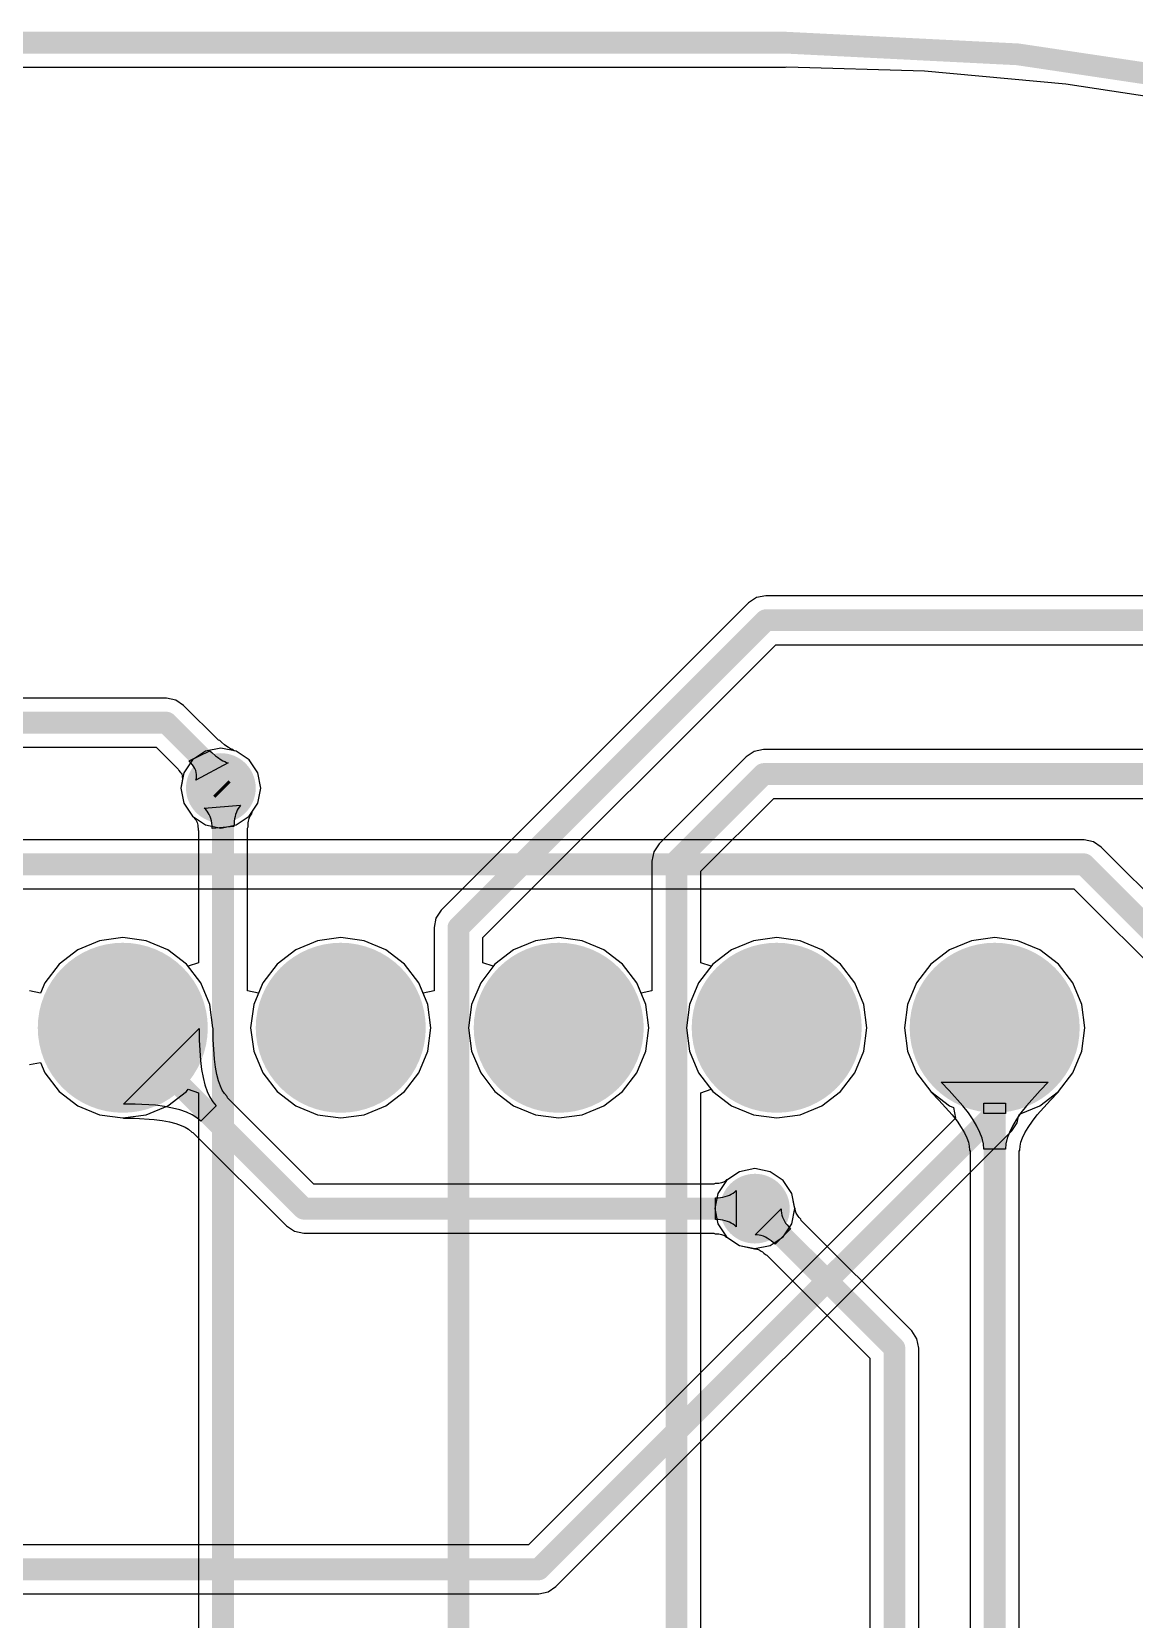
# Model space of a CAD drawing. Header units: millimetres. Extents: x 6.5 to 10.45, y 0.98 to 5.86.
# Drawn here: x 9.008 to 9.514, y 4.204 to 4.932 of the extents above; entities that cross this region are included whole.
import ezdxf

# ---------------------------------------------------------------- set-up
doc = ezdxf.new("R2010")
doc.units = ezdxf.units.MM
doc.header["$MEASUREMENT"] = 0
for name, color, linetype in [('BottomLayer', 5, 'Continuous'), ('BottomSolder', 6, 'Continuous'), ('KeepOutLayer', 6, 'Continuous'), ('MultiLayer', 9, 'Continuous'), ('PadHoleLayer', 156, 'Continuous'), ('TopLayer', 1, 'Continuous'), ('TopSolder', 216, 'Continuous'), ('ViaHoleLayer', 16, 'Continuous')]:
    doc.layers.add(name, color=color, linetype=linetype)

# ---------------------------------------------------------------- blocks, each defined once
blk = doc.blocks.new('STM32_DIP_73')
at = {"layer": 'BottomLayer', "const_width": 0.035}
for points in [[(0.5825, -1.5, 1), (0.6175, -1.5, 1)], [(0.5825, -1.6, 1), (0.6175, -1.6, 1)], [(0.5825, -1.7, 1), (0.6175, -1.7, 1)], [(0.5825, -1.8, 1), (0.6175, -1.8, 1)], [(0.5825, -1.9, 1), (0.6175, -1.9, 1)]]:
    blk.add_lwpolyline(points, format="xyb", close=True, dxfattribs=at)
at = {"layer": 'BottomSolder', "const_width": 0.039}
for points in [[(0.5805, -1.5, 1), (0.6195, -1.5, 1)], [(0.5805, -1.6, 1), (0.6195, -1.6, 1)], [(0.5805, -1.7, 1), (0.6195, -1.7, 1)], [(0.5805, -1.8, 1), (0.6195, -1.8, 1)], [(0.5805, -1.9, 1), (0.6195, -1.9, 1)]]:
    blk.add_lwpolyline(points, format="xyb", close=True, dxfattribs=at)
at = {"layer": 'MultiLayer', "const_width": 0.035}
for points in [[(0.5825, -1.5, 1), (0.6175, -1.5, 1)], [(0.5825, -1.6, 1), (0.6175, -1.6, 1)], [(0.5825, -1.7, 1), (0.6175, -1.7, 1)], [(0.5825, -1.8, 1), (0.6175, -1.8, 1)], [(0.5825, -1.9, 1), (0.6175, -1.9, 1)]]:
    blk.add_lwpolyline(points, format="xyb", close=True, dxfattribs=at)
at = {"layer": 'PadHoleLayer'}
for points, const_width in [([(0.5925, -1.5, 1), (0.6075, -1.5, 1)], 0.015), ([(0.5925, -1.6, 1), (0.6075, -1.6, 1)], 0.015), ([(0.5925, -1.7, 1), (0.6075, -1.7, 1)], 0.015), ([(0.59125, -1.8, 1), (0.60875, -1.8, 1)], 0.0175), ([(0.59125, -1.9, 1), (0.60875, -1.9, 1)], 0.0175)]:
    blk.add_lwpolyline(points, format="xyb", close=True, dxfattribs=dict(at, const_width=const_width))
at = {"layer": 'TopLayer', "const_width": 0.035}
for points in [[(0.5825, -1.5, 1), (0.6175, -1.5, 1)], [(0.5825, -1.6, 1), (0.6175, -1.6, 1)], [(0.5825, -1.7, 1), (0.6175, -1.7, 1)], [(0.5825, -1.8, 1), (0.6175, -1.8, 1)], [(0.5825, -1.9, 1), (0.6175, -1.9, 1)]]:
    blk.add_lwpolyline(points, format="xyb", close=True, dxfattribs=at)
at = {"layer": 'TopSolder', "const_width": 0.039}
for points in [[(0.5805, -1.5, 1), (0.6195, -1.5, 1)], [(0.5805, -1.6, 1), (0.6195, -1.6, 1)], [(0.5805, -1.7, 1), (0.6195, -1.7, 1)], [(0.5805, -1.8, 1), (0.6195, -1.8, 1)], [(0.5805, -1.9, 1), (0.6195, -1.9, 1)]]:
    blk.add_lwpolyline(points, format="xyb", close=True, dxfattribs=at)

msp = doc.modelspace()

# ---------------------------------------------------------------- linework, layer by layer
at = {"layer": 'BottomLayer'}
for p, q in [((7.59305, 4.9158), (9.35399, 4.91579)), ((9.35399, 4.91579), (9.35472, 4.91594)), ((9.35472, 4.91594), (9.41776, 4.91403)), ((9.41776, 4.91403), (9.48263, 4.90814)), ((9.48263, 4.90814), (9.54703, 4.89834)), ((9.07, 4.62622), (8.505, 4.62622)), ((9.07429, 4.62536), (9.07, 4.62622)), ((9.07, 4.62622), (9.07, 4.62622)), ((9.07793, 4.62293), (9.07429, 4.62536)), ((9.09385, 4.60702), (9.07793, 4.62293)), ((8.50965, 4.60378), (9.06535, 4.60378)), ((9.06535, 4.60378), (9.07548, 4.59366)), ((9.0945, 4.60676), (9.09385, 4.60702)), ((9.09524, 4.60604), (9.0945, 4.60676)), ((9.09669, 4.60478), (9.09524, 4.60604)), ((9.09721, 4.60438), (9.09669, 4.60478)), ((9.0985, 4.60353), (9.09721, 4.60438)), ((9.08045, 4.59748), (9.08998, 4.60209)), ((9.08129, 4.59658), (9.08045, 4.59748)), ((9.08202, 4.59568), (9.08129, 4.59658)), ((9.09842, 4.5965), (9.08357, 4.58865)), ((9.08998, 4.60209), (9.09085, 4.60125)), ((9.09085, 4.60125), (9.09258, 4.59975)), ((9.09258, 4.59975), (9.09343, 4.59909)), ((9.09343, 4.59909), (9.09512, 4.59798)), ((9.09512, 4.59798), (9.09596, 4.59751)), ((9.09596, 4.59751), (9.09678, 4.59711)), ((9.09678, 4.59711), (9.09761, 4.59678)), ((9.09761, 4.59678), (9.09842, 4.5965)), ((9.09895, 4.60328), (9.0985, 4.60353)), ((9.09943, 4.60305), (9.09895, 4.60328)), ((9.09987, 4.60287), (9.09943, 4.60305)), ((9.10048, 4.60266), (9.09987, 4.60287)), ((9.10108, 4.60214), (9.10048, 4.60266)), ((9.10202, 4.60196), (9.10108, 4.60214)), ((9.10798, 4.59798), (9.10202, 4.60196)), ((9.11196, 4.59202), (9.10798, 4.59798)), ((9.07548, 4.59366), (9.07571, 4.59304)), ((9.07571, 4.59304), (9.07639, 4.59231)), ((9.07639, 4.59231), (9.0768, 4.59181)), ((9.0768, 4.59181), (9.07708, 4.5914)), ((9.07708, 4.5914), (9.07725, 4.59108)), ((9.07725, 4.59108), (9.07734, 4.59086)), ((9.07738, 4.59068), (9.07727, 4.59023)), ((9.07727, 4.59023), (9.07745, 4.58902)), ((9.07734, 4.59086), (9.07738, 4.59074)), ((9.07738, 4.59074), (9.07738, 4.5907)), ((9.07738, 4.5907), (9.07738, 4.59069)), ((9.07738, 4.59069), (9.07738, 4.59068)), ((9.08262, 4.59479), (9.08202, 4.59568)), ((9.08311, 4.59391), (9.08262, 4.59479)), ((9.08348, 4.59302), (9.08311, 4.59391)), ((9.08373, 4.59214), (9.08348, 4.59302)), ((9.08357, 4.58865), (9.08379, 4.58952)), ((9.08387, 4.59126), (9.08373, 4.59214)), ((9.08379, 4.58952), (9.08389, 4.59039)), ((9.08389, 4.59039), (9.08387, 4.59126)), ((9.11335, 4.585), (9.11196, 4.59202)), ((9.07745, 4.58902), (9.07665, 4.585)), ((9.07665, 4.585), (9.07804, 4.57798)), ((9.11196, 4.57798), (9.11335, 4.585)), ((9.07804, 4.57798), (9.08202, 4.57202)), ((9.10798, 4.57202), (9.11196, 4.57798)), ((9.08202, 4.57202), (9.08798, 4.56804)), ((9.08798, 4.56804), (9.095, 4.56665)), ((9.095, 4.56665), (9.10202, 4.56804)), ((9.10202, 4.56804), (9.10798, 4.57202)), ((9.491, 4.56122), (8.825, 4.56122)), ((9.49529, 4.56036), (9.491, 4.56122)), ((9.491, 4.56122), (9.491, 4.56122)), ((9.49893, 4.55793), (9.49529, 4.56036)), ((9.72065, 4.33622), (9.49893, 4.55793)), ((8.98017, 4.53878), (9.48635, 4.53878)), ((9.48635, 4.53878), (9.70807, 4.31707)), ((9.05, 4.51635), (9.0393, 4.51494)), ((9.0607, 4.51494), (9.05, 4.51635)), ((9.15, 4.51635), (9.1393, 4.51494)), ((9.1607, 4.51494), (9.15, 4.51635)), ((9.25, 4.51635), (9.2393, 4.51494)), ((9.2607, 4.51494), (9.25, 4.51635)), ((9.35, 4.51635), (9.3393, 4.51494)), ((9.3607, 4.51494), (9.35, 4.51635)), ((9.45, 4.51635), (9.4393, 4.51494)), ((9.4607, 4.51494), (9.45, 4.51635)), ((9.02932, 4.51081), (9.02076, 4.50424)), ((9.0393, 4.51494), (9.02932, 4.51081)), ((9.07068, 4.51081), (9.0607, 4.51494)), ((9.07924, 4.50424), (9.07068, 4.51081)), ((9.12932, 4.51081), (9.12076, 4.50424)), ((9.1393, 4.51494), (9.12932, 4.51081)), ((9.17068, 4.51081), (9.1607, 4.51494)), ((9.17924, 4.50424), (9.17068, 4.51081)), ((9.22932, 4.51081), (9.22076, 4.50424)), ((9.2393, 4.51494), (9.22932, 4.51081)), ((9.27068, 4.51081), (9.2607, 4.51494)), ((9.27924, 4.50424), (9.27068, 4.51081)), ((9.32932, 4.51081), (9.32076, 4.50424)), ((9.3393, 4.51494), (9.32932, 4.51081)), ((9.37068, 4.51081), (9.3607, 4.51494)), ((9.37924, 4.50424), (9.37068, 4.51081)), ((9.42932, 4.51081), (9.42076, 4.50424)), ((9.4393, 4.51494), (9.42932, 4.51081)), ((9.47068, 4.51081), (9.4607, 4.51494)), ((9.47924, 4.50424), (9.47068, 4.51081)), ((9.02076, 4.50424), (9.01419, 4.49568)), ((9.08581, 4.49568), (9.07924, 4.50424)), ((9.12076, 4.50424), (9.11419, 4.49568)), ((9.18581, 4.49568), (9.17924, 4.50424)), ((9.22076, 4.50424), (9.21419, 4.49568)), ((9.28581, 4.49568), (9.27924, 4.50424)), ((9.32076, 4.50424), (9.31419, 4.49568)), ((9.38581, 4.49568), (9.37924, 4.50424)), ((9.42076, 4.50424), (9.41419, 4.49568)), ((9.48581, 4.49568), (9.47924, 4.50424)), ((9.01419, 4.49568), (9.01222, 4.49092)), ((9.08994, 4.4857), (9.08581, 4.49568)), ((9.11419, 4.49568), (9.11006, 4.4857)), ((9.18994, 4.4857), (9.18581, 4.49568)), ((9.21419, 4.49568), (9.21006, 4.4857)), ((9.28994, 4.4857), (9.28581, 4.49568)), ((9.31419, 4.49568), (9.31006, 4.4857)), ((9.38994, 4.4857), (9.38581, 4.49568)), ((9.41419, 4.49568), (9.41006, 4.4857)), ((9.48994, 4.4857), (9.48581, 4.49568)), ((9.01222, 4.49092), (9.00722, 4.49191)), ((9.09135, 4.47502), (9.08994, 4.4857)), ((9.11006, 4.4857), (9.10865, 4.475)), ((9.19135, 4.475), (9.18994, 4.4857)), ((9.21006, 4.4857), (9.20865, 4.475)), ((9.29135, 4.475), (9.28994, 4.4857)), ((9.31006, 4.4857), (9.30865, 4.475)), ((9.39135, 4.475), (9.38994, 4.4857)), ((9.41006, 4.4857), (9.40865, 4.475)), ((9.49135, 4.475), (9.48994, 4.4857)), ((9.05035, 4.44), (9.085, 4.47465)), ((9.085, 4.47465), (9.08503, 4.46938)), ((9.09149, 4.47469), (9.09135, 4.47502)), ((9.09152, 4.46959), (9.09149, 4.47469)), ((9.10865, 4.475), (9.11006, 4.4643)), ((9.18994, 4.4643), (9.19135, 4.475)), ((9.20865, 4.475), (9.21006, 4.4643)), ((9.28994, 4.4643), (9.29135, 4.475)), ((9.30865, 4.475), (9.31006, 4.4643)), ((9.38994, 4.4643), (9.39135, 4.475)), ((9.40865, 4.475), (9.41006, 4.4643)), ((9.48994, 4.4643), (9.49135, 4.475)), ((9.08503, 4.46938), (9.08559, 4.45999)), ((9.09206, 4.46061), (9.09152, 4.46959)), ((9.00722, 4.45809), (9.01222, 4.45908)), ((9.01222, 4.45908), (9.01419, 4.45432)), ((9.08559, 4.45999), (9.08613, 4.45587)), ((9.09254, 4.45689), (9.09206, 4.46061)), ((9.11006, 4.4643), (9.11419, 4.45432)), ((9.18581, 4.45432), (9.18994, 4.4643)), ((9.21006, 4.4643), (9.21419, 4.45432)), ((9.28581, 4.45432), (9.28994, 4.4643)), ((9.31006, 4.4643), (9.31419, 4.45432)), ((9.38581, 4.45432), (9.38994, 4.4643)), ((9.41006, 4.4643), (9.41419, 4.45432)), ((9.48581, 4.45432), (9.48994, 4.4643)), ((9.01419, 4.45432), (9.02076, 4.44576)), ((9.08613, 4.45587), (9.08683, 4.45213)), ((9.08683, 4.45213), (9.0877, 4.44878)), ((9.09317, 4.45355), (9.09254, 4.45689)), ((9.09392, 4.45067), (9.09317, 4.45355)), ((9.09477, 4.44826), (9.09392, 4.45067)), ((9.11419, 4.45432), (9.12076, 4.44576)), ((9.17924, 4.44576), (9.18581, 4.45432)), ((9.21419, 4.45432), (9.22076, 4.44576)), ((9.27924, 4.44576), (9.28581, 4.45432)), ((9.31419, 4.45432), (9.32076, 4.44576)), ((9.37924, 4.44576), (9.38581, 4.45432)), ((9.41419, 4.45432), (9.42076, 4.44576)), ((9.47924, 4.44576), (9.48581, 4.45432)), ((9.02076, 4.44576), (9.02932, 4.43919)), ((9.0877, 4.44878), (9.08875, 4.44581)), ((9.08875, 4.44581), (9.08995, 4.44322)), ((9.09567, 4.44633), (9.09477, 4.44826)), ((9.09659, 4.44486), (9.09567, 4.44633)), ((9.09783, 4.44339), (9.09659, 4.44486)), ((9.098, 4.44286), (9.09783, 4.44339)), ((9.12076, 4.44576), (9.12932, 4.43919)), ((9.17068, 4.43919), (9.17924, 4.44576)), ((9.22076, 4.44576), (9.22932, 4.43919)), ((9.27068, 4.43919), (9.27924, 4.44576)), ((9.32076, 4.44576), (9.32932, 4.43919)), ((9.37068, 4.43919), (9.37924, 4.44576)), ((9.42076, 4.44576), (9.42932, 4.43919)), ((9.47068, 4.43919), (9.47924, 4.44576)), ((9.02932, 4.43919), (9.0393, 4.43506)), ((9.05562, 4.43997), (9.05035, 4.44)), ((9.06501, 4.43941), (9.05562, 4.43997)), ((9.06913, 4.43887), (9.06501, 4.43941)), ((9.07287, 4.43817), (9.06913, 4.43887)), ((9.07622, 4.4373), (9.07287, 4.43817)), ((9.07919, 4.43625), (9.07622, 4.4373)), ((9.08178, 4.43504), (9.07919, 4.43625)), ((9.09288, 4.43919), (9.08581, 4.43212)), ((9.08995, 4.44322), (9.09133, 4.44101)), ((9.09133, 4.44101), (9.09288, 4.43919)), ((9.13765, 4.40322), (9.098, 4.44286)), ((9.12932, 4.43919), (9.1393, 4.43506)), ((9.1607, 4.43506), (9.17068, 4.43919)), ((9.22932, 4.43919), (9.2393, 4.43506)), ((9.2607, 4.43506), (9.27068, 4.43919)), ((9.32932, 4.43919), (9.3393, 4.43506)), ((9.3607, 4.43506), (9.37068, 4.43919)), ((9.42932, 4.43919), (9.43104, 4.43847)), ((9.43104, 4.43847), (9.43202, 4.43357)), ((9.445, 4.43569), (9.44497, 4.44036)), ((9.44497, 4.44036), (9.45503, 4.44036)), ((9.45502, 4.44017), (9.455, 4.43569)), ((9.45503, 4.44036), (9.45502, 4.44032)), ((9.45502, 4.44032), (9.45502, 4.44017)), ((9.46135, 4.43532), (9.47068, 4.43919)), ((9.0393, 4.43506), (9.04998, 4.43365)), ((9.04998, 4.43365), (9.05031, 4.43351)), ((9.05031, 4.43351), (9.05541, 4.43348)), ((9.05541, 4.43348), (9.06439, 4.43294)), ((9.06439, 4.43294), (9.06811, 4.43246)), ((9.06811, 4.43246), (9.07145, 4.43183)), ((9.07145, 4.43183), (9.07433, 4.43108)), ((9.07433, 4.43108), (9.07674, 4.43023)), ((9.07674, 4.43023), (9.07867, 4.42933)), ((9.07867, 4.42933), (9.08014, 4.42841)), ((9.08399, 4.43367), (9.08178, 4.43504)), ((9.08581, 4.43212), (9.08399, 4.43367)), ((9.1393, 4.43506), (9.15, 4.43365)), ((9.15, 4.43365), (9.1607, 4.43506)), ((9.43202, 4.43357), (9.23616, 4.23771)), ((9.2393, 4.43506), (9.25, 4.43365)), ((9.25, 4.43365), (9.2607, 4.43506)), ((9.3393, 4.43506), (9.35, 4.43365)), ((9.35, 4.43365), (9.3607, 4.43506)), ((9.455, 4.43569), (9.445, 4.43569)), ((9.45793, 4.42776), (9.46036, 4.4314)), ((9.46036, 4.4314), (9.46095, 4.43437)), ((9.46095, 4.43437), (9.46135, 4.43532)), ((9.08014, 4.42841), (9.08161, 4.42717)), ((9.08161, 4.42717), (9.08214, 4.427)), ((9.08214, 4.427), (9.12507, 4.38407)), ((9.24874, 4.21857), (9.45793, 4.42776)), ((9.45793, 4.42776), (9.45793, 4.42776)), ((9.33298, 4.40896), (9.32765, 4.4054)), ((9.34, 4.41035), (9.33298, 4.40896)), ((9.34702, 4.40896), (9.34, 4.41035)), ((9.35298, 4.40498), (9.34702, 4.40896)), ((9.32109, 4.40322), (9.13765, 4.40322)), ((9.32171, 4.40349), (9.32109, 4.40322)), ((9.32273, 4.40352), (9.32171, 4.40349)), ((9.32347, 4.40359), (9.32273, 4.40352)), ((9.32413, 4.40369), (9.32347, 4.40359)), ((9.3247, 4.40382), (9.32413, 4.40369)), ((9.32519, 4.40397), (9.3247, 4.40382)), ((9.32561, 4.40414), (9.32519, 4.40397)), ((9.32596, 4.40432), (9.32561, 4.40414)), ((9.32627, 4.40451), (9.32596, 4.40432)), ((9.32654, 4.40472), (9.32627, 4.40451)), ((9.32701, 4.40516), (9.32654, 4.40472)), ((9.32765, 4.4054), (9.32701, 4.40516)), ((9.32998, 4.39918), (9.33074, 4.39975)), ((9.33074, 4.39975), (9.33143, 4.4004)), ((9.33143, 4.4004), (9.33143, 4.3836)), ((9.35696, 4.39902), (9.35298, 4.40498)), ((9.32189, 4.397), (9.3231, 4.39703)), ((9.32189, 4.387), (9.32189, 4.397)), ((9.3231, 4.39703), (9.32426, 4.39714)), ((9.32426, 4.39714), (9.32536, 4.39731)), ((9.32536, 4.39731), (9.3264, 4.39754)), ((9.3264, 4.39754), (9.32738, 4.39785)), ((9.32738, 4.39785), (9.3283, 4.39822)), ((9.3283, 4.39822), (9.32917, 4.39867)), ((9.32917, 4.39867), (9.32998, 4.39918)), ((9.35835, 4.392), (9.35696, 4.39902)), ((9.3231, 4.38697), (9.32189, 4.387)), ((9.32426, 4.38686), (9.3231, 4.38697)), ((9.32536, 4.38669), (9.32426, 4.38686)), ((9.3264, 4.38646), (9.32536, 4.38669)), ((9.32738, 4.38615), (9.3264, 4.38646)), ((9.3283, 4.38578), (9.32738, 4.38615)), ((9.32917, 4.38533), (9.3283, 4.38578)), ((9.32998, 4.38482), (9.32917, 4.38533)), ((9.35696, 4.38498), (9.35835, 4.392)), ((9.12507, 4.38407), (9.12507, 4.38407)), ((9.12507, 4.38407), (9.12871, 4.38164)), ((9.12871, 4.38164), (9.133, 4.38078)), ((9.133, 4.38078), (9.32109, 4.38078)), ((9.32109, 4.38078), (9.32171, 4.38051)), ((9.32171, 4.38051), (9.32273, 4.38048)), ((9.32273, 4.38048), (9.32347, 4.38041)), ((9.32347, 4.38041), (9.32413, 4.38031)), ((9.32413, 4.38031), (9.3247, 4.38018)), ((9.3247, 4.38018), (9.32519, 4.38003)), ((9.32519, 4.38003), (9.32561, 4.37986)), ((9.32561, 4.37986), (9.32596, 4.37968)), ((9.32596, 4.37968), (9.32627, 4.37949)), ((9.32627, 4.37949), (9.32654, 4.37928)), ((9.32654, 4.37928), (9.32701, 4.37884)), ((9.32701, 4.37884), (9.32765, 4.3786)), ((9.32765, 4.3786), (9.33298, 4.37504)), ((9.33074, 4.38425), (9.32998, 4.38482)), ((9.33143, 4.3836), (9.33074, 4.38425)), ((9.34702, 4.37504), (9.35298, 4.37902)), ((9.35298, 4.37902), (9.35696, 4.38498)), ((9.33298, 4.37504), (9.34, 4.37365)), ((9.34, 4.37365), (9.34702, 4.37504)), ((9.23616, 4.23771), (8.94641, 4.23771)), ((9.2451, 4.21613), (9.24874, 4.21857)), ((8.94641, 4.21528), (9.24081, 4.21528)), ((9.24081, 4.21528), (9.2451, 4.21613)), ((9.24081, 4.21528), (9.24081, 4.21528))]:
    msp.add_line(p, q, dxfattribs=at)
at = {"layer": 'BottomLayer', "const_width": 0.01}
for points in [[(8.505, 4.615), (9.07, 4.615)], [(9.07, 4.615), (9.095, 4.59)], [(9.095, 4.585), (9.095, 4.59)], [(8.825, 4.55), (9.491, 4.55)], [(9.491, 4.55), (9.716, 4.325)], [(9.05, 4.475), (9.133, 4.392)], [(9.45, 4.43569), (9.45, 4.475)], [(9.24081, 4.2265), (9.45, 4.43569)], [(9.133, 4.392), (9.34, 4.392)], [(8.92, 4.2265), (9.24081, 4.2265)]]:
    msp.add_lwpolyline(points, dxfattribs=at)
at = {"layer": 'BottomLayer'}
for points, const_width in [([(9.0675, 4.615, 1), (9.0725, 4.615, 1)], 0.005), ([(9.0675, 4.615, 1), (9.0725, 4.615, 1)], 0.005), ([(9.089, 4.585, 1), (9.101, 4.585, 1)], 0.012), ([(9.0925, 4.59, 1), (9.0975, 4.59, 1)], 0.005), ([(9.0925, 4.59, 1), (9.0975, 4.59, 1)], 0.005), ([(9.0925, 4.585, 1), (9.0975, 4.585, 1)], 0.005), ([(9.4885, 4.55, 1), (9.4935, 4.55, 1)], 0.005), ([(9.4885, 4.55, 1), (9.4935, 4.55, 1)], 0.005), ([(9.0475, 4.475, 1), (9.0525, 4.475, 1)], 0.005), ([(9.4475, 4.475, 1), (9.4525, 4.475, 1)], 0.005), ([(9.4475, 4.43569, 1), (9.4525, 4.43569, 1)], 0.005), ([(9.4475, 4.43569, 1), (9.4525, 4.43569, 1)], 0.005), ([(9.334, 4.392, 1), (9.346, 4.392, 1)], 0.012), ([(9.1305, 4.392, 1), (9.1355, 4.392, 1)], 0.005), ([(9.1305, 4.392, 1), (9.1355, 4.392, 1)], 0.005), ([(9.3375, 4.392, 1), (9.3425, 4.392, 1)], 0.005), ([(9.23831, 4.2265, 1), (9.24331, 4.2265, 1)], 0.005), ([(9.23831, 4.2265, 1), (9.24331, 4.2265, 1)], 0.005)]:
    msp.add_lwpolyline(points, format="xyb", close=True, dxfattribs=dict(at, const_width=const_width))
at = {"layer": 'BottomSolder', "const_width": 0.016}
for points in [[(9.087, 4.585, 1), (9.103, 4.585, 1)], [(9.332, 4.392, 1), (9.348, 4.392, 1)]]:
    msp.add_lwpolyline(points, format="xyb", close=True, dxfattribs=at)
at = {"layer": 'KeepOutLayer', "const_width": 0.01}
msp.add_lwpolyline([(7.59305, 4.92702), (9.35399, 4.92701)], dxfattribs=at)
at = {"layer": 'KeepOutLayer', "const_width": 0.005}
for points in [[(9.35149, 4.92701, 1), (9.35649, 4.92701, 1)], [(9.3515, 4.92701, 1), (9.3565, 4.92701, 1)]]:
    msp.add_lwpolyline(points, format="xyb", close=True, dxfattribs=at)
at = {"layer": 'KeepOutLayer', "const_width": 0.01}
msp.add_lwpolyline([(9.354, 4.92701, -0.413478), (10.44204, 3.839)], format="xyb", dxfattribs=at)
at = {"layer": 'MultiLayer', "const_width": 0.012}
for points in [[(9.089, 4.585, 1), (9.101, 4.585, 1)], [(9.334, 4.392, 1), (9.346, 4.392, 1)]]:
    msp.add_lwpolyline(points, format="xyb", close=True, dxfattribs=at)
at = {"layer": 'TopLayer'}
for p, q in [((7.59305, 4.9158), (9.35399, 4.91579)), ((9.35399, 4.91579), (9.35472, 4.91594)), ((9.35472, 4.91594), (9.41776, 4.91403)), ((9.41776, 4.91403), (9.48263, 4.90814)), ((9.48263, 4.90814), (9.54703, 4.89834)), ((9.33707, 4.66993), (9.19607, 4.52893)), ((9.34071, 4.67236), (9.33707, 4.66993)), ((9.33707, 4.66993), (9.33707, 4.66993)), ((9.345, 4.67322), (9.34071, 4.67236)), ((9.796, 4.67322), (9.345, 4.67322)), ((9.345, 4.67322), (9.345, 4.67322)), ((9.21522, 4.51635), (9.34965, 4.65078)), ((9.34965, 4.65078), (9.79135, 4.65078)), ((9.08202, 4.59798), (9.07804, 4.59202)), ((9.08798, 4.60196), (9.08202, 4.59798)), ((9.095, 4.60335), (9.08798, 4.60196)), ((9.10202, 4.60196), (9.095, 4.60335)), ((9.10798, 4.59798), (9.10202, 4.60196)), ((9.11196, 4.59202), (9.10798, 4.59798)), ((9.33607, 4.59935), (9.29607, 4.55935)), ((9.33971, 4.60178), (9.33607, 4.59935)), ((9.33607, 4.59935), (9.33607, 4.59935)), ((9.344, 4.60264), (9.33971, 4.60178)), ((9.64485, 4.60264), (9.344, 4.60264)), ((9.07804, 4.59202), (9.07665, 4.585)), ((9.11335, 4.585), (9.11196, 4.59202)), ((9.07665, 4.585), (9.07804, 4.57798)), ((9.11196, 4.57798), (9.11335, 4.585)), ((9.07804, 4.57798), (9.08202, 4.57202)), ((9.08734, 4.57576), (9.10408, 4.57716)), ((9.08804, 4.57512), (9.08734, 4.57576)), ((9.08866, 4.57442), (9.08804, 4.57512)), ((9.10251, 4.57478), (9.10211, 4.57388)), ((9.10297, 4.57563), (9.10251, 4.57478)), ((9.1035, 4.57642), (9.10297, 4.57563)), ((9.10408, 4.57716), (9.1035, 4.57642)), ((9.10952, 4.57433), (9.11196, 4.57798)), ((9.31522, 4.54678), (9.34865, 4.58021)), ((9.34865, 4.58021), (9.64485, 4.58021)), ((9.08202, 4.57202), (9.08266, 4.5716)), ((9.08266, 4.5716), (9.08295, 4.57098)), ((9.08295, 4.57098), (9.0834, 4.57057)), ((9.0834, 4.57057), (9.08357, 4.57037)), ((9.08357, 4.57037), (9.08373, 4.57014)), ((9.08373, 4.57014), (9.08389, 4.56987)), ((9.08389, 4.56987), (9.08404, 4.56954)), ((9.08404, 4.56954), (9.08418, 4.56912)), ((9.08418, 4.56912), (9.08431, 4.56862)), ((9.08431, 4.56862), (9.08441, 4.56801)), ((9.08441, 4.56801), (9.08448, 4.5673)), ((9.08448, 4.5673), (9.08451, 4.56629)), ((9.08921, 4.57365), (9.08866, 4.57442)), ((9.08968, 4.57282), (9.08921, 4.57365)), ((9.09009, 4.57193), (9.08968, 4.57282)), ((9.09041, 4.57097), (9.09009, 4.57193)), ((9.09067, 4.56994), (9.09041, 4.57097)), ((9.09085, 4.56886), (9.09067, 4.56994)), ((9.09096, 4.5677), (9.09085, 4.56886)), ((9.091, 4.56649), (9.09096, 4.5677)), ((9.101, 4.56741), (9.091, 4.56649)), ((9.10103, 4.56862), (9.101, 4.56741)), ((9.10112, 4.56977), (9.10103, 4.56862)), ((9.10128, 4.57088), (9.10112, 4.56977)), ((9.10149, 4.57193), (9.10128, 4.57088)), ((9.10177, 4.57293), (9.10149, 4.57193)), ((9.10211, 4.57388), (9.10177, 4.57293)), ((9.10722, 4.56662), (9.10749, 4.56724)), ((9.10749, 4.56724), (9.10752, 4.56828)), ((9.10752, 4.56828), (9.10758, 4.56907)), ((9.10758, 4.56907), (9.10768, 4.56978)), ((9.10768, 4.56978), (9.10781, 4.57041)), ((9.10781, 4.57041), (9.10797, 4.57097)), ((9.10797, 4.57097), (9.10814, 4.57146)), ((9.10814, 4.57146), (9.10833, 4.57189)), ((9.10833, 4.57189), (9.10854, 4.57227)), ((9.10854, 4.57227), (9.10876, 4.57261)), ((9.10876, 4.57261), (9.10918, 4.57313)), ((9.10918, 4.57313), (9.10952, 4.57433)), ((9.08451, 4.56629), (9.0846, 4.5661)), ((9.0846, 4.5661), (9.08453, 4.56589)), ((9.08453, 4.56589), (9.08478, 4.56541)), ((9.08478, 4.56541), (9.08478, 4.5048)), ((9.10722, 4.49191), (9.10722, 4.56662)), ((9.29364, 4.55571), (9.29278, 4.55142)), ((9.29607, 4.55935), (9.29364, 4.55571)), ((9.29278, 4.55142), (9.29278, 4.55142)), ((9.29278, 4.55142), (9.29278, 4.49191)), ((9.31522, 4.5048), (9.31522, 4.54678)), ((9.19364, 4.52529), (9.19278, 4.521)), ((9.19607, 4.52893), (9.19364, 4.52529)), ((9.05, 4.51635), (9.0393, 4.51494)), ((9.0607, 4.51494), (9.05, 4.51635)), ((9.15, 4.51635), (9.1393, 4.51494)), ((9.1607, 4.51494), (9.15, 4.51635)), ((9.19278, 4.521), (9.19278, 4.521)), ((9.19278, 4.521), (9.19278, 4.49191)), ((9.21522, 4.5048), (9.21522, 4.51635)), ((9.25, 4.51635), (9.2393, 4.51494)), ((9.2607, 4.51494), (9.25, 4.51635)), ((9.35, 4.51635), (9.3393, 4.51494)), ((9.3607, 4.51494), (9.35, 4.51635)), ((9.45, 4.51635), (9.4393, 4.51494)), ((9.4607, 4.51494), (9.45, 4.51635)), ((9.02932, 4.51081), (9.02076, 4.50424)), ((9.0393, 4.51494), (9.02932, 4.51081)), ((9.07068, 4.51081), (9.0607, 4.51494)), ((9.07924, 4.50424), (9.07068, 4.51081)), ((9.12932, 4.51081), (9.12076, 4.50424)), ((9.1393, 4.51494), (9.12932, 4.51081)), ((9.17068, 4.51081), (9.1607, 4.51494)), ((9.17924, 4.50424), (9.17068, 4.51081)), ((9.22932, 4.51081), (9.22076, 4.50424)), ((9.2393, 4.51494), (9.22932, 4.51081)), ((9.27068, 4.51081), (9.2607, 4.51494)), ((9.27924, 4.50424), (9.27068, 4.51081)), ((9.32932, 4.51081), (9.32076, 4.50424)), ((9.3393, 4.51494), (9.32932, 4.51081)), ((9.37068, 4.51081), (9.3607, 4.51494)), ((9.37924, 4.50424), (9.37068, 4.51081)), ((9.42932, 4.51081), (9.42076, 4.50424)), ((9.4393, 4.51494), (9.42932, 4.51081)), ((9.47068, 4.51081), (9.4607, 4.51494)), ((9.47924, 4.50424), (9.47068, 4.51081)), ((9.02076, 4.50424), (9.01419, 4.49568)), ((9.08005, 4.50319), (9.07924, 4.50424)), ((9.08478, 4.5048), (9.08005, 4.50319)), ((9.12076, 4.50424), (9.11419, 4.49568)), ((9.18581, 4.49568), (9.17924, 4.50424)), ((9.21995, 4.50319), (9.21522, 4.5048)), ((9.22076, 4.50424), (9.21995, 4.50319)), ((9.28581, 4.49568), (9.27924, 4.50424)), ((9.31995, 4.50319), (9.31522, 4.5048)), ((9.32076, 4.50424), (9.31995, 4.50319)), ((9.38581, 4.49568), (9.37924, 4.50424)), ((9.42076, 4.50424), (9.41419, 4.49568)), ((9.48581, 4.49568), (9.47924, 4.50424)), ((9.01419, 4.49568), (9.01222, 4.49092)), ((9.11419, 4.49568), (9.11222, 4.49092)), ((9.18778, 4.49092), (9.18581, 4.49568)), ((9.28778, 4.49092), (9.28581, 4.49568)), ((9.38994, 4.4857), (9.38581, 4.49568)), ((9.41419, 4.49568), (9.41006, 4.4857)), ((9.48994, 4.4857), (9.48581, 4.49568)), ((9.01222, 4.49092), (9.00722, 4.49191)), ((9.11222, 4.49092), (9.10722, 4.49191)), ((9.19278, 4.49191), (9.18778, 4.49092)), ((9.29278, 4.49191), (9.28778, 4.49092)), ((9.39135, 4.475), (9.38994, 4.4857)), ((9.41006, 4.4857), (9.40865, 4.475)), ((9.49135, 4.475), (9.48994, 4.4857)), ((9.38994, 4.4643), (9.39135, 4.475)), ((9.40865, 4.475), (9.41006, 4.4643)), ((9.48994, 4.4643), (9.49135, 4.475)), ((9.00722, 4.45809), (9.01222, 4.45908)), ((9.01222, 4.45908), (9.01419, 4.45432)), ((9.38581, 4.45432), (9.38994, 4.4643)), ((9.41006, 4.4643), (9.41419, 4.45432)), ((9.48581, 4.45432), (9.48994, 4.4643)), ((9.01419, 4.45432), (9.02076, 4.44576)), ((9.37924, 4.44576), (9.38581, 4.45432)), ((9.41419, 4.45432), (9.42074, 4.44578)), ((9.47926, 4.44578), (9.48581, 4.45432)), ((9.02076, 4.44576), (9.02932, 4.43919)), ((9.07068, 4.43919), (9.07924, 4.44576)), ((9.07924, 4.44576), (9.08005, 4.44681)), ((9.08005, 4.44681), (9.08478, 4.4452)), ((9.08478, 4.4452), (9.08478, 3.9048)), ((9.31522, 4.4452), (9.31995, 4.44681)), ((9.31522, 3.91133), (9.31522, 4.4452)), ((9.31995, 4.44681), (9.32076, 4.44576)), ((9.32076, 4.44576), (9.32932, 4.43919)), ((9.37068, 4.43919), (9.37924, 4.44576)), ((9.42074, 4.44578), (9.42088, 4.44544)), ((9.42088, 4.44544), (9.42446, 4.44182)), ((9.4292, 4.44626), (9.4255, 4.45)), ((9.4255, 4.45), (9.4745, 4.45)), ((9.43544, 4.43922), (9.4292, 4.44626)), ((9.4708, 4.44626), (9.46456, 4.43922)), ((9.4745, 4.45), (9.4708, 4.44626)), ((9.47554, 4.44182), (9.47912, 4.44544)), ((9.47912, 4.44544), (9.47926, 4.44578)), ((9.02932, 4.43919), (9.0393, 4.43506)), ((9.0607, 4.43506), (9.07068, 4.43919)), ((9.32932, 4.43919), (9.3393, 4.43506)), ((9.3607, 4.43506), (9.37068, 4.43919)), ((9.42446, 4.44182), (9.43044, 4.43508)), ((9.43798, 4.43593), (9.43544, 4.43922)), ((9.46456, 4.43922), (9.46202, 4.43593)), ((9.46956, 4.43508), (9.47554, 4.44182)), ((9.0393, 4.43506), (9.05, 4.43365)), ((9.05, 4.43365), (9.0607, 4.43506)), ((9.3393, 4.43506), (9.35, 4.43365)), ((9.35, 4.43365), (9.3607, 4.43506)), ((9.43044, 4.43508), (9.43272, 4.43211)), ((9.43272, 4.43211), (9.43464, 4.42931)), ((9.43464, 4.42931), (9.43614, 4.42674)), ((9.44013, 4.43279), (9.43798, 4.43593)), ((9.44188, 4.4298), (9.44013, 4.43279)), ((9.44324, 4.42696), (9.44188, 4.4298)), ((9.45812, 4.4298), (9.45675, 4.42696)), ((9.45988, 4.43279), (9.45812, 4.4298)), ((9.46202, 4.43593), (9.45988, 4.43279)), ((9.46386, 4.42674), (9.46536, 4.42931)), ((9.46536, 4.42931), (9.46728, 4.43211)), ((9.46728, 4.43211), (9.46956, 4.43508)), ((9.43614, 4.42674), (9.43725, 4.42444)), ((9.43725, 4.42444), (9.43798, 4.42243)), ((9.43798, 4.42243), (9.43837, 4.42074)), ((9.44422, 4.42428), (9.44324, 4.42696)), ((9.44481, 4.42174), (9.44422, 4.42428)), ((9.445, 4.41936), (9.44481, 4.42174)), ((9.45519, 4.42174), (9.455, 4.41936)), ((9.45578, 4.42428), (9.45519, 4.42174)), ((9.45675, 4.42696), (9.45578, 4.42428)), ((9.46163, 4.42074), (9.46202, 4.42243)), ((9.46202, 4.42243), (9.46275, 4.42444)), ((9.46275, 4.42444), (9.46386, 4.42674)), ((9.43837, 4.42074), (9.43853, 4.41883)), ((9.43853, 4.41883), (9.43878, 4.41833)), ((9.43878, 4.41833), (9.43878, 4.07608)), ((9.455, 4.41936), (9.445, 4.41936)), ((9.46122, 4.41833), (9.46147, 4.41883)), ((9.46122, 4.10861), (9.46122, 4.41833)), ((9.46147, 4.41883), (9.46163, 4.42074)), ((9.33298, 4.40896), (9.32702, 4.40498)), ((9.34, 4.41035), (9.33298, 4.40896)), ((9.34702, 4.40896), (9.34, 4.41035)), ((9.35298, 4.40498), (9.34702, 4.40896)), ((9.32702, 4.40498), (9.32304, 4.39902)), ((9.35696, 4.39902), (9.35298, 4.40498)), ((9.32304, 4.39902), (9.32165, 4.392)), ((9.35821, 4.39274), (9.35696, 4.39902)), ((9.35849, 4.39212), (9.35821, 4.39274)), ((9.32165, 4.392), (9.32304, 4.38498)), ((9.34012, 4.38), (9.352, 4.39188)), ((9.352, 4.39188), (9.35203, 4.39093)), ((9.35203, 4.39093), (9.35216, 4.38999)), ((9.35216, 4.38999), (9.35237, 4.38906)), ((9.35237, 4.38906), (9.35267, 4.38813)), ((9.35267, 4.38813), (9.35306, 4.38721)), ((9.35306, 4.38721), (9.35354, 4.3863)), ((9.35354, 4.3863), (9.35411, 4.3854)), ((9.35411, 4.3854), (9.35476, 4.3845)), ((9.35851, 4.39148), (9.35849, 4.39212)), ((9.35856, 4.39114), (9.35851, 4.39148)), ((9.35864, 4.39078), (9.35856, 4.39114)), ((9.35876, 4.39041), (9.35864, 4.39078)), ((9.35893, 4.38999), (9.35876, 4.39041)), ((9.35917, 4.38954), (9.35893, 4.38999)), ((9.35948, 4.38905), (9.35917, 4.38954)), ((9.35988, 4.38851), (9.35948, 4.38905)), ((9.36036, 4.38793), (9.35988, 4.38851)), ((9.36106, 4.38719), (9.36036, 4.38793)), ((9.3613, 4.38656), (9.36106, 4.38719)), ((9.41193, 4.33593), (9.3613, 4.38656)), ((9.32304, 4.38498), (9.32702, 4.37902)), ((9.32702, 4.37902), (9.33298, 4.37504)), ((9.34107, 4.37997), (9.34012, 4.38)), ((9.34201, 4.37984), (9.34107, 4.37997)), ((9.34294, 4.37963), (9.34201, 4.37984)), ((9.34387, 4.37933), (9.34294, 4.37963)), ((9.34479, 4.37894), (9.34387, 4.37933)), ((9.3457, 4.37846), (9.34479, 4.37894)), ((9.3466, 4.37789), (9.3457, 4.37846)), ((9.3475, 4.37724), (9.3466, 4.37789)), ((9.35634, 4.38273), (9.34927, 4.37566)), ((9.35476, 4.3845), (9.35551, 4.38361)), ((9.35551, 4.38361), (9.35634, 4.38273)), ((9.33298, 4.37504), (9.33926, 4.37379)), ((9.33926, 4.37379), (9.33988, 4.37351)), ((9.33988, 4.37351), (9.34052, 4.37349)), ((9.34052, 4.37349), (9.34086, 4.37344)), ((9.34086, 4.37344), (9.34122, 4.37336)), ((9.34122, 4.37336), (9.34159, 4.37324)), ((9.34159, 4.37324), (9.34201, 4.37307)), ((9.34201, 4.37307), (9.34246, 4.37283)), ((9.34246, 4.37283), (9.34295, 4.37252)), ((9.34295, 4.37252), (9.34349, 4.37212)), ((9.34349, 4.37212), (9.34407, 4.37164)), ((9.34407, 4.37164), (9.34481, 4.37094)), ((9.34481, 4.37094), (9.34544, 4.3707)), ((9.34544, 4.3707), (9.39278, 4.32335)), ((9.34839, 4.37649), (9.3475, 4.37724)), ((9.34927, 4.37566), (9.34839, 4.37649)), ((9.41436, 4.33229), (9.41193, 4.33593)), ((9.41193, 4.33593), (9.41193, 4.33593)), ((9.41522, 4.328), (9.41436, 4.33229)), ((9.41522, 3.9048), (9.41522, 4.328)), ((9.41522, 4.328), (9.41522, 4.328)), ((9.39278, 4.32335), (9.39278, 3.90138))]:
    msp.add_line(p, q, dxfattribs=at)
at = {"layer": 'TopLayer', "const_width": 0.01}
for points in [[(9.204, 4.521), (9.345, 4.662)], [(9.345, 4.662), (9.796, 4.662)], [(9.304, 4.55142), (9.344, 4.59142)], [(9.344, 4.59142), (9.70858, 4.59142)], [(9.095, 4.585), (9.096, 4.584)], [(9.096, 3.756), (9.096, 4.584)], [(9.304, 3.779), (9.304, 4.55142)], [(9.204, 3.772), (9.204, 4.521)], [(9.45, 4.075), (9.45, 4.475)], [(9.34, 4.392), (9.404, 4.328)], [(9.404, 3.849), (9.404, 4.328)]]:
    msp.add_lwpolyline(points, dxfattribs=at)
at = {"layer": 'TopLayer'}
for points, const_width in [([(9.3425, 4.662, 1), (9.3475, 4.662, 1)], 0.005), ([(9.3425, 4.662, 1), (9.3475, 4.662, 1)], 0.005), ([(9.089, 4.585, 1), (9.101, 4.585, 1)], 0.012), ([(9.3415, 4.59142, 1), (9.3465, 4.59142, 1)], 0.005), ([(9.3415, 4.59142, 1), (9.3465, 4.59142, 1)], 0.005), ([(9.0925, 4.585, 1), (9.0975, 4.585, 1)], 0.005), ([(9.0935, 4.584, 1), (9.0985, 4.584, 1)], 0.005), ([(9.0935, 4.584, 1), (9.0985, 4.584, 1)], 0.005), ([(9.3015, 4.55142, 1), (9.3065, 4.55142, 1)], 0.005), ([(9.3015, 4.55142, 1), (9.3065, 4.55142, 1)], 0.005), ([(9.2015, 4.521, 1), (9.2065, 4.521, 1)], 0.005), ([(9.2015, 4.521, 1), (9.2065, 4.521, 1)], 0.005), ([(9.4475, 4.475, 1), (9.4525, 4.475, 1)], 0.005), ([(9.334, 4.392, 1), (9.346, 4.392, 1)], 0.012), ([(9.3375, 4.392, 1), (9.3425, 4.392, 1)], 0.005), ([(9.4015, 4.328, 1), (9.4065, 4.328, 1)], 0.005), ([(9.4015, 4.328, 1), (9.4065, 4.328, 1)], 0.005)]:
    msp.add_lwpolyline(points, format="xyb", close=True, dxfattribs=dict(at, const_width=const_width))
at = {"layer": 'TopSolder', "const_width": 0.016}
for points in [[(9.087, 4.585, 1), (9.103, 4.585, 1)], [(9.332, 4.392, 1), (9.348, 4.392, 1)]]:
    msp.add_lwpolyline(points, format="xyb", close=True, dxfattribs=at)
at = {"layer": 'ViaHoleLayer', "const_width": 0.006}
for points in [[(9.092, 4.585, 1), (9.098, 4.585, 1)], [(9.337, 4.392, 1), (9.343, 4.392, 1)]]:
    msp.add_lwpolyline(points, format="xyb", close=True, dxfattribs=at)

# ---------------------------------------------------------------- block references
at = {"rotation": 90}
msp.add_blockref('STM32_DIP_73', (7.55, 3.875), dxfattribs=at)

doc.saveas('drawing.dxf')
